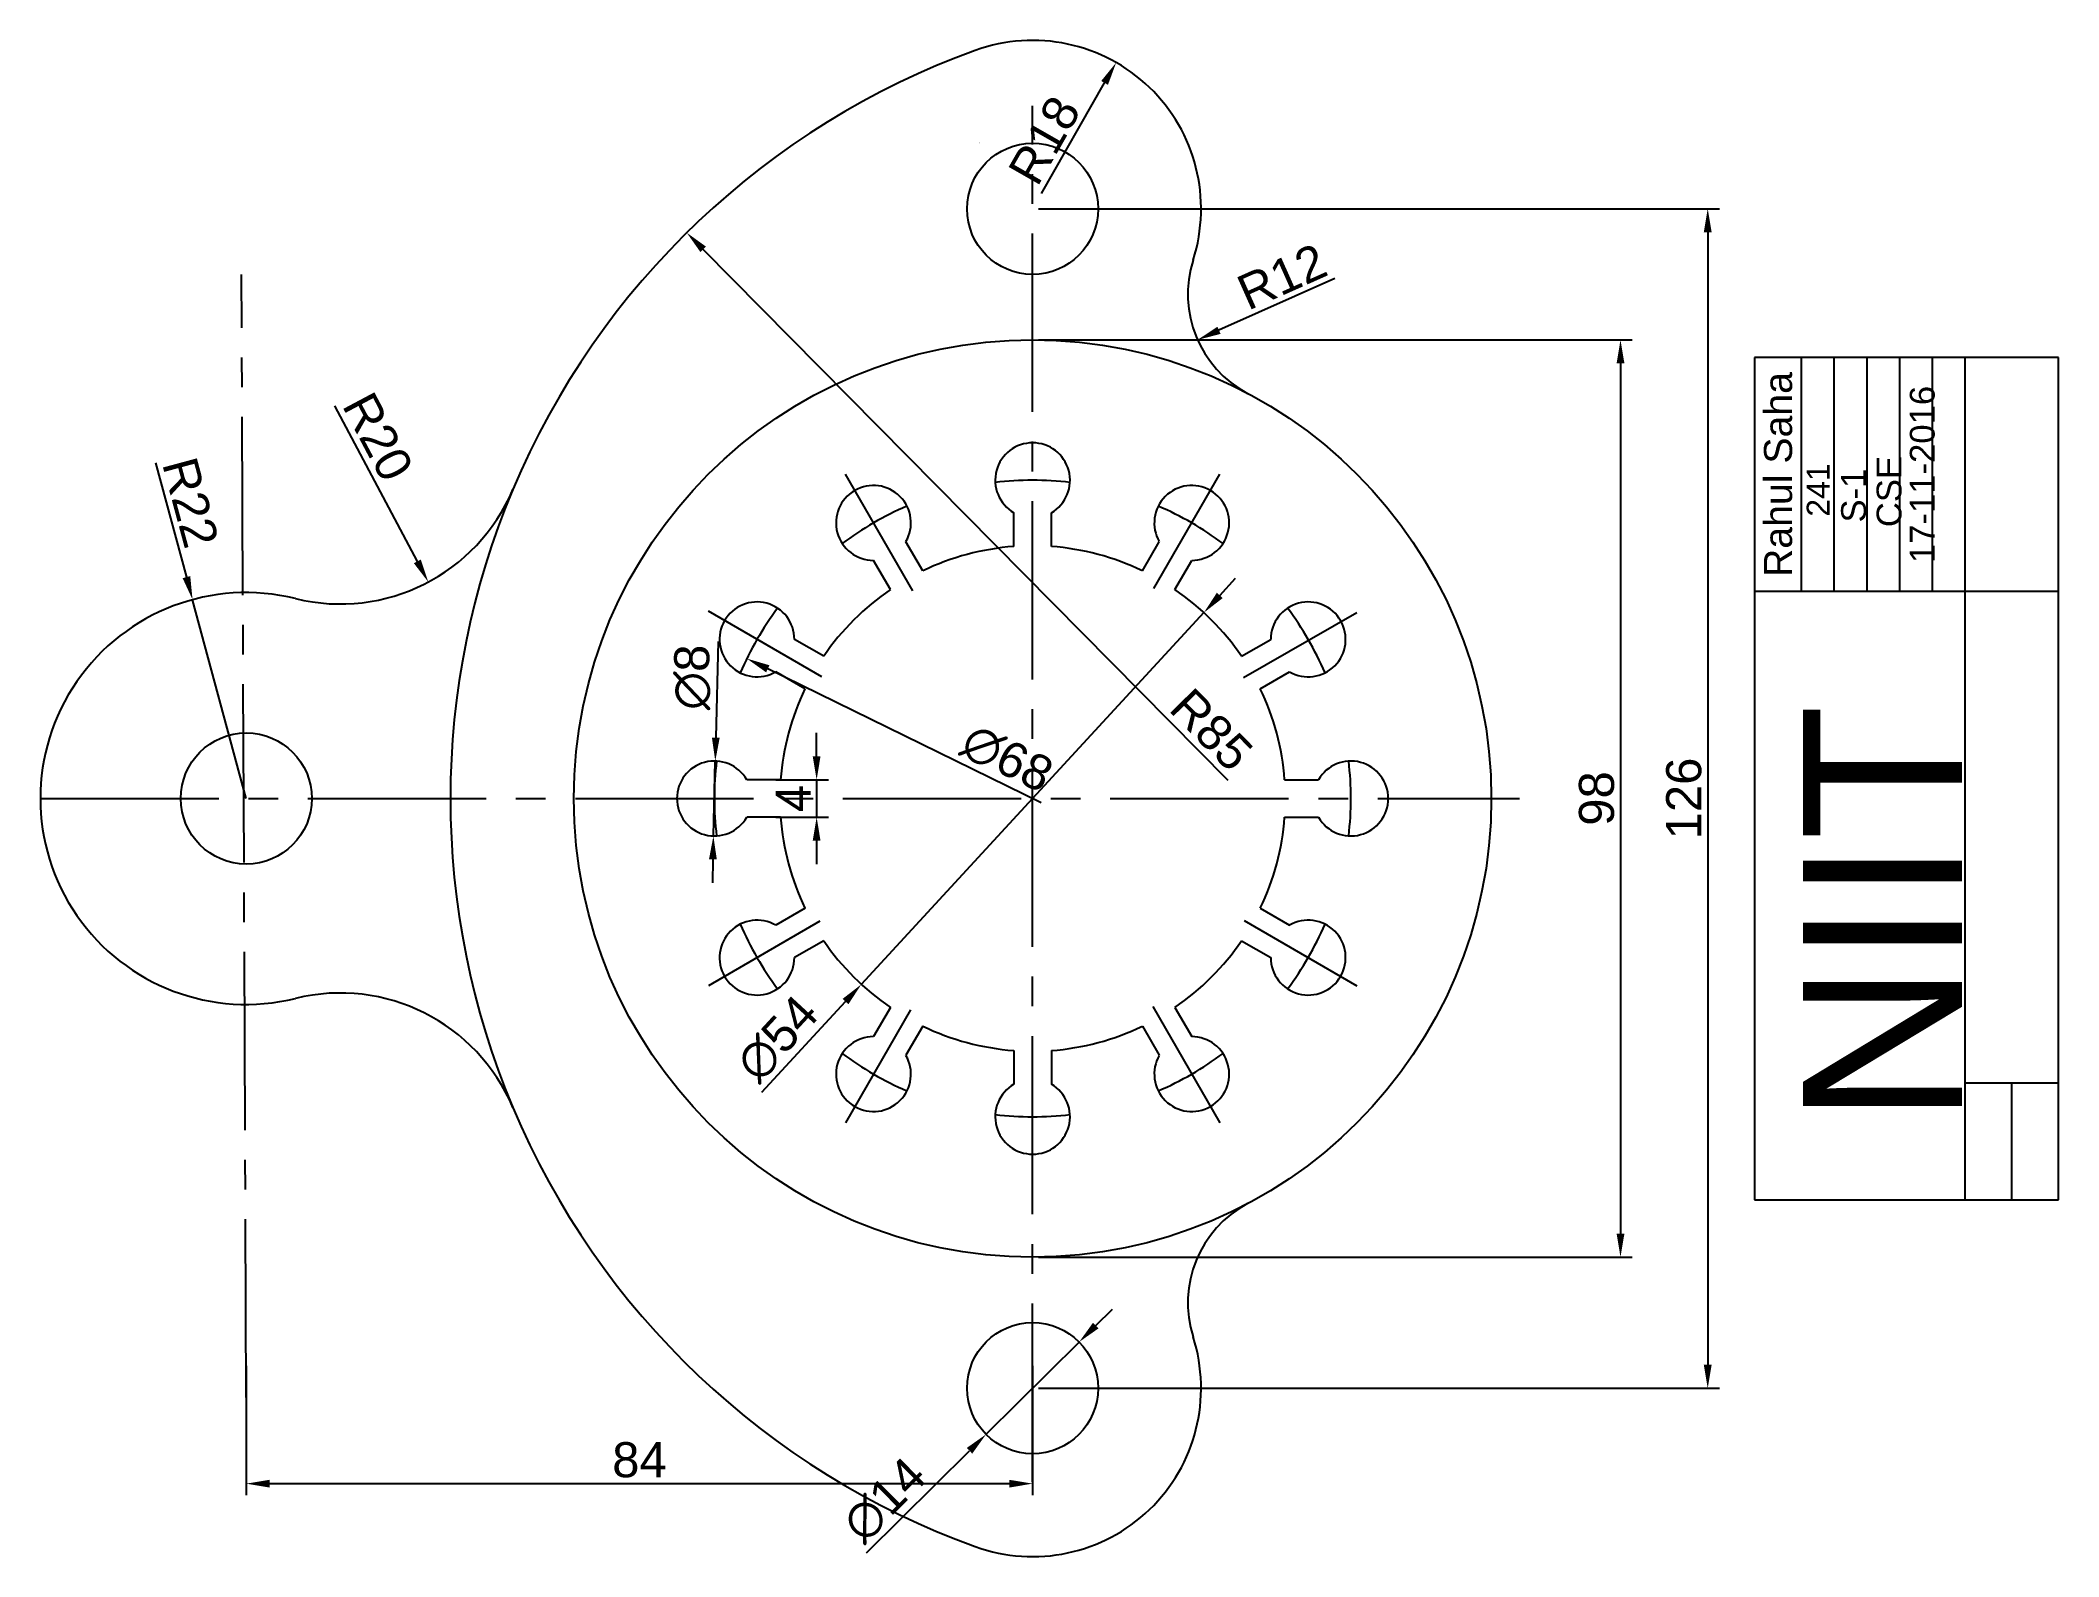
# Model space of a CAD drawing. Header units: millimetres. Extents: x -106 to 110, y -81 to 81.
import ezdxf

# ---------------------------------------------------------------- set-up
doc = ezdxf.new("R2010")
doc.units = ezdxf.units.MM
doc.linetypes.add('CENTER2', pattern=[28.575, 19.05, -3.175, 3.175, -3.175])
doc.styles.get("Standard").update_dxf_attribs({"font": 'arial.ttf'})
doc.dimstyles.new('ISO-25', dxfattribs={"dimtxt": 3.75, "dimasz": 2.5, "dimexe": 1.25, "dimexo": 0.625, "dimtad": 1, "dimtxsty": 'Standard', "dimcen": 2.5, "dimadec": 0, "dimazin": 0, "dimtfac": 1, "dimtmove": 0, "dimatfit": 3, "dimfxl": 1, "dimarcsym": 0})

# ---------------------------------------------------------------- blocks, each defined once
blk = doc.blocks.new('*U1')
for p, q in [((-5.54, 2), (-1.93, 2)), ((-5.54, -2), (-1.93, -2))]:
    blk.add_line(p, q)
blk.add_arc((1.54, 0), 4, 210, 150)
blk = doc.blocks.new('*U2')
at = {"color": 0, "linetype": 'ByBlock', "lineweight": -2, "transparency": 16777216}
for p, rotation in [((0, 32.46), 89.99999999999999), ((-16.23, 28.11), 120), ((16.23, 28.11), 59.99999999999999), ((-28.11, 16.23), 150), ((28.11, 16.23), 29.99999999999998), ((-32.46, 0), 180), ((-28.11, -16.23), 209.9999999999999), ((28.11, -16.23), 329.9999999999999), ((-16.23, -28.11), 239.9999999999999), ((16.23, -28.11), 299.9999999999999), ((0, -32.46), 269.9999999999999)]:
    blk.add_blockref('*U1', p, dxfattribs=dict(at, rotation=rotation))
blk.add_blockref('*U1', (32.46, 0), dxfattribs=at)
blk = doc.blocks.new('*D3')
at = {"color": 0, "lineweight": -2, "transparency": 16777216}
for p, q in [((-93.7, 35.88), (-90.39, 23.65)), ((-84, 0), (-89.74, 21.24))]:
    blk.add_line(p, q, dxfattribs=at)
at = {"color": 0, "transparency": 16777216}
blk.add_solid([(-89.99, 23.76), (-90.8, 23.54), (-89.74, 21.24)], dxfattribs=at)
at = {"layer": 'Defpoints', "color": 0, "transparency": 16777216}
for p in [(-89.74, 21.24), (-84, 0)]:
    blk.add_point(p, dxfattribs=at)
at = {"color": 0, "transparency": 16777216, "insert": (-89.95, 31.63), "char_height": 3.75, "attachment_point": 5, "rotation": 285.1287}
blk.add_mtext('R22', dxfattribs=at)
blk = doc.blocks.new('*D4')
at = {"color": 0, "lineweight": -2, "transparency": 16777216}
for p, q in [((19.99, 21.69), (21.68, 23.53)), ((18.3, 19.86), (-18.3, -19.86)), ((-28.93, -31.39), (-19.99, -21.69))]:
    blk.add_line(p, q, dxfattribs=at)
at = {"color": 0, "transparency": 16777216}
for points in [[(19.68, 21.98), (20.3, 21.41), (18.3, 19.86)], [(-20.3, -21.41), (-19.68, -21.98), (-18.3, -19.86)]]:
    blk.add_solid(points, dxfattribs=at)
at = {"layer": 'Defpoints', "color": 0, "transparency": 16777216}
for p in [(18.3, 19.86), (-18.3, -19.86)]:
    blk.add_point(p, dxfattribs=at)
at = {"color": 0, "transparency": 16777216, "insert": (-27.25, -25.67), "char_height": 3.75, "attachment_point": 5, "rotation": 47.3394}
blk.add_mtext('∅54', dxfattribs=at)
blk = doc.blocks.new('*D5')
at = {"color": 0, "lineweight": -2, "transparency": 16777216}
blk.add_line((0.92, -0.45), (-28.29, 13.85), dxfattribs=at)
at = {"color": 0, "transparency": 16777216}
blk.add_solid([(-28.11, 14.23), (-28.47, 13.48), (-30.53, 14.95)], dxfattribs=at)
at = {"layer": 'Defpoints', "color": 0, "transparency": 16777216}
for p in [(-30.53, 14.95), (30.53, -14.95)]:
    blk.add_point(p, dxfattribs=at)
at = {"color": 0, "transparency": 16777216, "insert": (-2.72, 4.28), "char_height": 3.75, "attachment_point": 5, "rotation": 333.9077}
blk.add_mtext('∅68', dxfattribs=at)
blk = doc.blocks.new('*D6')
at = {"color": 0, "lineweight": -2, "transparency": 16777216}
for p, q in [((6.75, -56.31), (8.52, -54.55)), ((4.97, -58.07), (-4.97, -67.93)), ((-17.74, -80.59), (-6.75, -69.69))]:
    blk.add_line(p, q, dxfattribs=at)
at = {"color": 0, "transparency": 16777216}
for points in [[(6.45, -56.01), (7.04, -56.61), (4.97, -58.07)], [(-7.04, -69.39), (-6.45, -69.99), (-4.97, -67.93)]]:
    blk.add_solid(points, dxfattribs=at)
at = {"layer": 'Defpoints', "color": 0, "transparency": 16777216}
for p in [(4.97, -58.07), (-4.97, -67.93)]:
    blk.add_point(p, dxfattribs=at)
at = {"color": 0, "transparency": 16777216, "insert": (-15.81, -74.95), "char_height": 3.75, "attachment_point": 5, "rotation": 44.7614}
blk.add_mtext('∅14', dxfattribs=at)
blk = doc.blocks.new('*D7')
at = {"color": 0, "lineweight": -2, "transparency": 16777216}
for p, q in [((-33.6, 16.79), (-33.85, 6.5)), ((-34.1, -4), (-33.9, 4)), ((-34.15, -6.5), (-34.21, -9))]:
    blk.add_line(p, q, dxfattribs=at)
at = {"color": 0, "transparency": 16777216}
for points in [[(-34.26, 6.51), (-33.43, 6.49), (-33.9, 4)], [(-34.57, -6.49), (-33.74, -6.51), (-34.1, -4)]]:
    blk.add_solid(points, dxfattribs=at)
at = {"layer": 'Defpoints', "color": 0, "transparency": 16777216}
for p in [(-33.9, 4), (-34.1, -4)]:
    blk.add_point(p, dxfattribs=at)
at = {"color": 0, "transparency": 16777216, "insert": (-36.34, 12.96), "char_height": 3.75, "attachment_point": 5, "rotation": 88.6355}
blk.add_mtext('∅8', dxfattribs=at)
blk = doc.blocks.new('*D8')
at = {"color": 0, "lineweight": -2, "transparency": 16777216}
for p, q in [((-23.07, 4.5), (-23.07, 7)), ((-27.43, 2), (-21.82, 2)), ((-23.07, 2), (-23.07, -2)), ((-27.43, -2), (-21.82, -2)), ((-23.07, -4.5), (-23.07, -7))]:
    blk.add_line(p, q, dxfattribs=at)
at = {"color": 0, "transparency": 16777216}
for points in [[(-23.49, 4.5), (-22.66, 4.5), (-23.07, 2)], [(-23.49, -4.5), (-22.66, -4.5), (-23.07, -2)]]:
    blk.add_solid(points, dxfattribs=at)
at = {"layer": 'Defpoints', "color": 0, "transparency": 16777216}
for p in [(-28.05, 2), (-28.05, -2), (-23.07, -2)]:
    blk.add_point(p, dxfattribs=at)
at = {"color": 0, "transparency": 16777216, "insert": (-25.57, 0), "char_height": 3.75, "attachment_point": 5, "rotation": 90}
blk.add_mtext('4', dxfattribs=at)
blk = doc.blocks.new('*D9')
at = {"color": 0, "lineweight": -2, "transparency": 16777216}
for p, q in [((0.62, 49), (64.05, 49)), ((62.8, 46.5), (62.8, -46.5)), ((0.62, -49), (64.05, -49))]:
    blk.add_line(p, q, dxfattribs=at)
at = {"color": 0, "transparency": 16777216}
for points in [[(62.39, 46.5), (63.22, 46.5), (62.8, 49)], [(62.39, -46.5), (63.22, -46.5), (62.8, -49)]]:
    blk.add_solid(points, dxfattribs=at)
at = {"layer": 'Defpoints', "color": 0, "transparency": 16777216}
for p in [(0, 49), (0, -49), (62.8, -49)]:
    blk.add_point(p, dxfattribs=at)
at = {"color": 0, "transparency": 16777216, "insert": (60.26, 0), "char_height": 3.75, "attachment_point": 5, "rotation": 90}
blk.add_mtext('98', dxfattribs=at)
blk = doc.blocks.new('*D10')
at = {"color": 0, "lineweight": -2, "transparency": 16777216}
for p, q in [((0.62, 63), (73.37, 63)), ((72.12, 60.5), (72.12, -60.5)), ((0.62, -63), (73.37, -63))]:
    blk.add_line(p, q, dxfattribs=at)
at = {"color": 0, "transparency": 16777216}
for points in [[(71.7, 60.5), (72.54, 60.5), (72.12, 63)], [(71.7, -60.5), (72.54, -60.5), (72.12, -63)]]:
    blk.add_solid(points, dxfattribs=at)
at = {"layer": 'Defpoints', "color": 0, "transparency": 16777216}
for p in [(0, 63), (0, -63), (72.12, -63)]:
    blk.add_point(p, dxfattribs=at)
at = {"color": 0, "transparency": 16777216, "insert": (69.58, 0), "char_height": 3.75, "attachment_point": 5, "rotation": 90}
blk.add_mtext('126', dxfattribs=at)
blk = doc.blocks.new('*D11')
at = {"color": 0, "lineweight": -2, "transparency": 16777216}
blk.add_line((-74.57, 41.95), (-65.73, 25.33), dxfattribs=at)
at = {"color": 0, "transparency": 16777216}
blk.add_solid([(-65.36, 25.53), (-66.1, 25.14), (-64.56, 23.13)], dxfattribs=at)
at = {"layer": 'Defpoints', "color": 0, "transparency": 16777216}
for p in [(-73.95, 40.78), (-64.56, 23.13)]:
    blk.add_point(p, dxfattribs=at)
at = {"color": 0, "transparency": 16777216, "insert": (-69.94, 38.64), "char_height": 3.75, "attachment_point": 5, "rotation": 298.0208}
blk.add_mtext('R20', dxfattribs=at)
blk = doc.blocks.new('*D12')
at = {"color": 0, "lineweight": -2, "transparency": 16777216}
blk.add_line((32.29, 55.54), (19.91, 50.02), dxfattribs=at)
at = {"color": 0, "transparency": 16777216}
blk.add_solid([(19.74, 50.4), (20.08, 49.64), (17.62, 49)], dxfattribs=at)
at = {"layer": 'Defpoints', "color": 0, "transparency": 16777216}
for p in [(28.58, 53.89), (17.62, 49)]:
    blk.add_point(p, dxfattribs=at)
at = {"color": 0, "transparency": 16777216, "insert": (26.63, 55.76), "char_height": 3.75, "attachment_point": 5, "rotation": 24.0381}
blk.add_mtext('R12', dxfattribs=at)
blk = doc.blocks.new('*D13')
at = {"color": 0, "lineweight": -2, "transparency": 16777216}
blk.add_line((0.94, 64.64), (7.69, 76.46), dxfattribs=at)
at = {"color": 0, "transparency": 16777216}
blk.add_solid([(7.33, 76.66), (8.05, 76.25), (8.93, 78.63)], dxfattribs=at)
at = {"layer": 'Defpoints', "color": 0, "transparency": 16777216}
for p in [(8.93, 78.63), (0, 63)]:
    blk.add_point(p, dxfattribs=at)
at = {"color": 0, "transparency": 16777216, "insert": (1.27, 70.33), "char_height": 3.75, "attachment_point": 5, "rotation": 60.25}
blk.add_mtext('R18', dxfattribs=at)
blk = doc.blocks.new('*D14')
at = {"color": 0, "lineweight": -2, "transparency": 16777216}
for p, q in [((-84, -60.62), (-84, -74.45)), ((0, -60.62), (0, -74.45)), ((-81.5, -73.2), (-2.5, -73.2))]:
    blk.add_line(p, q, dxfattribs=at)
at = {"color": 0, "transparency": 16777216}
for points in [[(-81.5, -72.79), (-81.5, -73.62), (-84, -73.2)], [(-2.5, -72.79), (-2.5, -73.62), (0, -73.2)]]:
    blk.add_solid(points, dxfattribs=at)
at = {"layer": 'Defpoints', "color": 0, "transparency": 16777216}
for p in [(-84, -60), (0, -60), (0, -73.2)]:
    blk.add_point(p, dxfattribs=at)
at = {"color": 0, "transparency": 16777216, "insert": (-42, -70.67), "char_height": 3.75, "attachment_point": 5}
blk.add_mtext('84', dxfattribs=at)
blk = doc.blocks.new('*D15')
at = {"color": 0, "lineweight": -2, "transparency": 16777216}
blk.add_line((20.9, 1.92), (-35.19, 58.67), dxfattribs=at)
at = {"color": 0, "transparency": 16777216}
blk.add_solid([(-34.9, 58.97), (-35.49, 58.38), (-36.95, 60.45)], dxfattribs=at)
at = {"layer": 'Defpoints', "color": 0, "transparency": 16777216}
for p in [(-36.95, 60.45), (22.8, 0)]:
    blk.add_point(p, dxfattribs=at)
at = {"color": 0, "transparency": 16777216, "insert": (19.11, 7.35), "char_height": 3.75, "attachment_point": 5, "rotation": 314.6689}
blk.add_mtext('R85', dxfattribs=at)

msp = doc.modelspace()

# ---------------------------------------------------------------- linework, layer by layer
at = {"linetype": 'CENTER2'}
for p, q in [((0, -73), (0, 74)), ((-84, -64), (-84.506, 55.999)), ((-106, 0), (52, 0))]:
    msp.add_line(p, q, dxfattribs=at)
for p, q in [((109.607, 47.125), (77.107, 47.125)), ((77.107, 47.125), (77.107, -42.875)), ((82.107, 47.125), (82.107, 22.125)), ((85.607, 47.125), (85.607, 22.125)), ((89.107, 47.125), (89.107, 22.125)), ((92.607, 47.125), (92.607, 22.125)), ((96.107, 47.125), (96.107, 22.125)), ((99.607, -42.875), (99.607, 47.125)), ((109.607, -42.875), (109.607, 47.125)), ((-12.801, 22.172), (-20, 34.641)), ((12.96, 22.447), (20, 34.641)), ((109.607, 22.125), (77.107, 22.125)), ((-22.514, 12.999), (-34.641, 20)), ((22.515, 12.917), (34.646, 19.877)), ((-22.717, -13.116), (-34.641, -20)), ((22.588, -13.041), (34.641, -20)), ((-13.044, -22.593), (-20, -34.641)), ((12.83, -22.222), (20, -34.641)), ((99.607, -30.375), (109.607, -30.375)), ((104.607, -42.875), (104.607, -30.375)), ((104.607, -30.375), (109.607, -30.375)), ((104.607, -42.875), (104.607, -30.375)), ((109.607, -42.875), (109.607, -30.375)), ((77.107, -42.875), (109.607, -42.875))]:
    msp.add_line(p, q)
for centre, radius in [((0, 63), 7), ((0, 0), 49), ((-84, 0), 7), ((0, -63), 7)]:
    msp.add_circle(centre, radius)
for centre, radius, start, end in [((22.804, 0), 85, 109.89825, 157.14576), ((0, 63), 18, 342.31981, 109.89825), ((15.76, 0.021), 73.19, 106.99987, 107.00145), ((28.583, 53.889), 12, 162.31981, 242.05825), ((-73.954, 40.781), 20, 256.16062, 337.14576), ((22.804, 0), 85, 157.14576, 202.85424), ((0, 0), 34, 83.25543, 96.74457), ((0, 0), 34, 113.25543, 126.74457), ((0, 0), 34, 53.25543, 66.74457), ((0, 0), 27, 94.24802, 115.75198), ((0, 0), 27, 64.24802, 85.75198), ((-84, 0), 22, 76.16062, 283.83938), ((0, 0), 27, 124.24802, 145.75198), ((0, 0), 27, 34.24802, 55.75198), ((0, 0), 34, 143.25543, 156.74457), ((0, 0), 34, 23.25543, 36.74457), ((0, 0), 27, 154.24802, 175.75198), ((0, 0), 27, 4.24802, 25.75198), ((0, 0), 34, 173.25543, 186.74457), ((0, 0), 34, 353.25543, 6.74457), ((0, 0), 27, 184.24802, 205.75198), ((0, 0), 27, 334.24802, 355.75198), ((0, 0), 34, 203.25543, 216.74457), ((0, 0), 34, 323.25543, 336.74457), ((0, 0), 27, 214.24802, 235.75198), ((0, 0), 27, 304.24802, 325.75198), ((-73.954, -40.781), 20, 22.85424, 103.83938), ((0, 0), 27, 244.24802, 265.75198), ((0, 0), 27, 274.24802, 295.75198), ((0, 0), 34, 233.25543, 246.74457), ((0, 0), 34, 293.25543, 306.74457), ((22.804, 0), 85, 202.85424, 250.10175), ((0, 0), 34, 263.25543, 276.74457), ((28.583, -53.889), 12, 117.94175, 197.68019), ((0, -63), 18, 250.10175, 17.68019)]:
    msp.add_arc(centre, radius, start, end)

# ---------------------------------------------------------------- block references
msp.add_blockref('*U2', (0, 0))

# ---------------------------------------------------------------- texts
at = {"attachment_point": 1, "rotation": 90}
for s, width, insert, char_height in [(' Rahul Saha', 24.44038, (78.132, 22.499), 3), ('   17-11-2016', 24.77243, (93.711, 22.066), 2.65), ('      241', 24.76459, (82.693, 24.401), 2.45), ('S-1', 25.07701, (86.374, 29.489), 2.65), ('CSE', 25.07701, (90.165, 28.99), 2.65), ('NIIT', 65.22726, (82.281, -34.803), 17)]:
    msp.add_mtext_dynamic_manual_height_columns(s, width=width, gutter_width=301.69, heights=[0], dxfattribs=dict(at, insert=insert, char_height=char_height))

# ---------------------------------------------------------------- dimensions: what is measured, and where the dimension line sits
for center, mpoint, picture, middle in [((0, 63), (8.932, 78.628), '*D13', (3.471, 69.072)), ((22.804, 0), (-36.952, 60.45), '*D15', (17.306, 5.562)), ((28.583, 53.889), (17.624, 49.001), '*D12', (27.65, 53.473)), ((-73.954, 40.781), (-64.558, 23.125), '*D11', (-72.178, 37.444))]:
    dim = msp.add_radius_dim(center=center, mpoint=mpoint, dimstyle='ISO-25')
    dim.commit()
    dim.dimension.update_dxf_attribs({"geometry": picture, "text_midpoint": middle, "dimtype": 164})
for p1, p2, distance, picture, middle in [((0, 63), (0, -63), 72.121, '*D10', (69.582, 0)), ((0, 49), (0, -49), 62.804, '*D9', (60.265, 0)), ((-28.055, 1.998), (-28.055, -2.002), 4.981, '*D8', (-25.573, -0.002)), ((-84, -60), (0, -60), -13.205, '*D14', (-42, -70.665))]:
    dim = msp.add_aligned_dim(p1=p1, p2=p2, distance=distance, dimstyle='ISO-25')
    dim.commit()
    dim.dimension.update_dxf_attribs({"geometry": picture, "text_midpoint": middle})
dim = msp.add_radius_dim(center=(-84, 0), mpoint=(-89.742, 21.238), dimstyle='ISO-25')
dim.commit()
dim.dimension.update_dxf_attribs({"geometry": '*D3', "text_midpoint": (-89.953, 31.629)})
for p1, p2, picture, middle in [((18.297, 19.855), (-18.297, -19.855), '*D4', (-27.251, -25.669)), ((-34.095, -3.999), (-33.905, 3.999), '*D7', (-36.337, 12.957))]:
    dim = msp.add_diameter_dim_2p(p1=p1, p2=p2, dimstyle='ISO-25')
    dim.commit()
    dim.dimension.update_dxf_attribs({"geometry": picture, "text_midpoint": middle})
for p1, p2, picture, middle in [((30.535, -14.954), (-30.535, 14.954), '*D5', (-3.887, 1.904)), ((4.97, -58.071), (-4.97, -67.929), '*D6', (-13.946, -76.83))]:
    dim = msp.add_diameter_dim_2p(p1=p1, p2=p2, dimstyle='ISO-25')
    dim.commit()
    dim.dimension.update_dxf_attribs({"geometry": picture, "text_midpoint": middle, "dimtype": 163})

doc.saveas('drawing.dxf')
